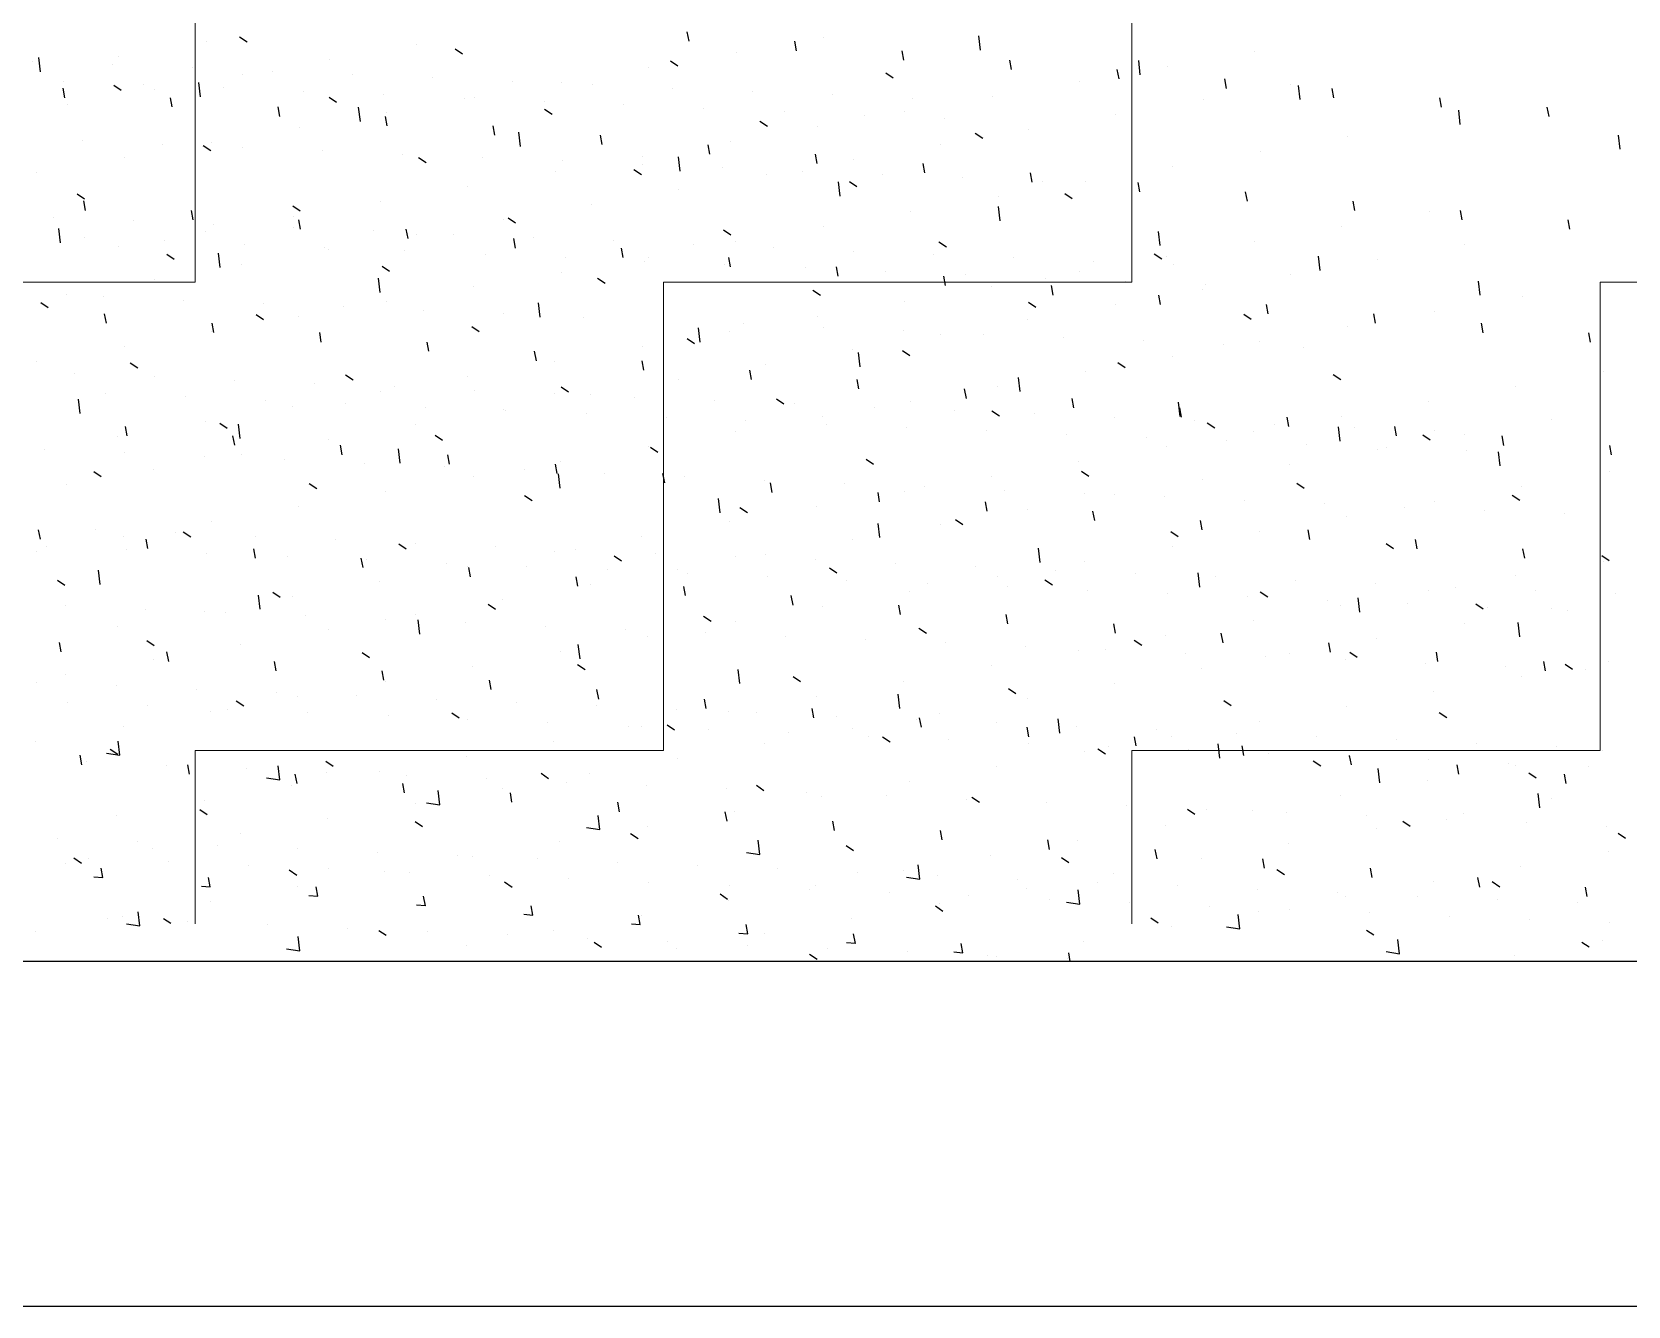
# Model space of a CAD drawing. Header units: millimetres. Extents: x 331487 to 517269, y 198509 to 399936.
# Drawn here: x 418215 to 419280, y 392419 to 393269 of the extents above; entities that cross this region are included whole.
import ezdxf

# ---------------------------------------------------------------- set-up
doc = ezdxf.new("R2010")
doc.units = ezdxf.units.MM
doc.header["$MEASUREMENT"] = 0
doc.layers.add('9th_Column', color=2, linetype='Continuous', lineweight=25)
doc.layers.add('9th_Hatch-4', color=252, linetype='Continuous', lineweight=5)
doc.layers.add('COLUMN', color=6, linetype='Continuous')

msp = doc.modelspace()

# ---------------------------------------------------------------- linework, layer by layer
at = {"layer": '9th_Column'}
for p, q in [((419720.1, 392649), (415150.1, 392649)), ((414920.1, 392419), (419950.1, 392419))]:
    msp.add_line(p, q, dxfattribs=at)
at = {"layer": '9th_Hatch-4', "linetype": 'Continuous'}
for p, q in [((418323.7, 393102.1), (418323.7, 393414.6)), ((418948.7, 393102.1), (418948.7, 393414.6)), ((418011.2, 393102.1), (418323.7, 393102.1)), ((418636.2, 393102.1), (418948.7, 393102.1)), ((418636.2, 392789.6), (418636.2, 393102.1)), ((419261.2, 393102.1), (419573.7, 393102.1)), ((419261.2, 392789.6), (419261.2, 393102.1)), ((418323.7, 392789.6), (418636.2, 392789.6)), ((418323.7, 392674), (418323.7, 392789.6)), ((418948.7, 392789.6), (419261.2, 392789.6)), ((418948.7, 392674), (418948.7, 392789.6))]:
    msp.add_line(p, q, dxfattribs=at)
at = {"layer": 'COLUMN', "color": 2, "linetype": 'Continuous'}
for p, q in [((418653.2, 393262.8), (418652, 393269.1)), ((418847.6, 393257), (418846.5, 393266.5)), ((418331, 393262.5), (418331, 393262.5)), ((418353.4, 393265.9), (418358.4, 393262.5)), ((418471.6, 393260.5), (418471.6, 393260.5)), ((418497.1, 393257.9), (418502.1, 393254.5)), ((418724.9, 393256.5), (418723.8, 393262.8)), ((418743.1, 393265.6), (418743.1, 393265.6)), ((418796.6, 393250.2), (418795.5, 393256.5)), ((419030.6, 393256), (419030.6, 393256)), ((418215.1, 393249.6), (418215.1, 393249.6)), ((418220.5, 393242.4), (418219.4, 393251.9)), ((418268.5, 393247.4), (418268.5, 393247.4)), ((418272.7, 393252.5), (418272.7, 393252.5)), ((418413.3, 393250.5), (418413.3, 393250.5)), ((418626.5, 393245.6), (418626.5, 393245.6)), ((418640.8, 393249.8), (418645.8, 393246.5)), ((418684.8, 393255.6), (418684.8, 393255.6)), ((418868.4, 393244), (418867.2, 393250.2)), ((418954.3, 393240.5), (418953.2, 393250)), ((418972.2, 393246), (418972.2, 393246)), ((418236.2, 393236.2), (418236.2, 393236.2)), ((418321.8, 393245.1), (418321.8, 393245.1)), ((418327.2, 393225.8), (418326.1, 393235.3)), ((418355, 393240.5), (418355, 393240.5)), ((418375.2, 393242.9), (418375.2, 393242.9)), ((418428.6, 393240.6), (418428.6, 393240.6)), ((418482, 393238.4), (418482, 393238.4)), ((418535.4, 393236.1), (418535.4, 393236.1)), ((418568.1, 393235.6), (418568.1, 393235.6)), ((418784.6, 393241.8), (418789.5, 393238.5)), ((418913.9, 393236), (418913.9, 393236)), ((418940.1, 393237.7), (418938.9, 393244)), ((419011.8, 393231.4), (419010.7, 393237.7)), ((418236.7, 393225.2), (418235.6, 393231.5)), ((418269.4, 393233.6), (418274.4, 393230.3)), ((418289.5, 393233.9), (418289.5, 393233.9)), ((418296.7, 393230.5), (418296.7, 393230.5)), ((418308.4, 393219), (418307.3, 393225.2)), ((418342.9, 393231.7), (418342.9, 393231.7)), ((418396.3, 393229.4), (418396.3, 393229.4)), ((418413.1, 393225.6), (418418.1, 393222.2)), ((418449.7, 393227.2), (418449.7, 393227.2)), ((418503.1, 393224.9), (418503.1, 393224.9)), ((418509.8, 393225.5), (418509.8, 393225.5)), ((418588.7, 393233.8), (418588.7, 393233.8)), ((418642.1, 393231.6), (418642.1, 393231.6)), ((418695.5, 393229.3), (418695.5, 393229.3)), ((418748.9, 393227.1), (418748.9, 393227.1)), ((418802.3, 393224.8), (418802.3, 393224.8)), ((418855.6, 393225.9), (418855.6, 393225.9)), ((418996.2, 393224), (418996.2, 393224)), ((419054.5, 393234), (419054.5, 393234)), ((419061, 393223.9), (419059.9, 393233.4)), ((419083.5, 393225.1), (419082.4, 393231.4)), ((419155.3, 393218.9), (419154.1, 393225.1)), ((418238.4, 393220.5), (418238.4, 393220.5)), ((418380.2, 393212.7), (418379, 393219)), ((418434, 393209.3), (418432.8, 393218.8)), ((418451.5, 393215.5), (418451.5, 393215.5)), ((418556.5, 393222.7), (418556.5, 393222.7)), ((418556.8, 393217.6), (418561.8, 393214.2)), ((418609.8, 393220.4), (418609.8, 393220.4)), ((418663.2, 393218.2), (418663.2, 393218.2)), ((418716.6, 393215.9), (418716.6, 393215.9)), ((418770, 393213.6), (418770, 393213.6)), ((418797.3, 393215.9), (418797.3, 393215.9)), ((418937.9, 393214), (418937.9, 393214)), ((419167.8, 393207.4), (419166.7, 393216.9)), ((419227, 393212.6), (419225.8, 393218.9)), ((418393.2, 393205.5), (418393.2, 393205.5)), ((418451.9, 393206.4), (418450.7, 393212.7)), ((418523.6, 393200.1), (418522.5, 393206.4)), ((418700.5, 393209.6), (418705.5, 393206.2)), ((418739, 393205.9), (418739, 393205.9)), ((418823.4, 393211.4), (418823.4, 393211.4)), ((418879.6, 393204), (418879.6, 393204)), ((418248.6, 393196.5), (418248.6, 393196.5)), ((418301.9, 393194.3), (418301.9, 393194.3)), ((418329.1, 393193.4), (418334.1, 393190)), ((418334.9, 393195.5), (418334.9, 393195.5)), ((418355.3, 393192), (418355.3, 393192)), ((418540.7, 393192.7), (418539.6, 393202.2)), ((418595.3, 393193.9), (418594.2, 393200.1)), ((418667.1, 393187.6), (418665.9, 393193.8)), ((418680.7, 393195.9), (418680.7, 393195.9)), ((418821.3, 393194), (418821.3, 393194)), ((418844.2, 393201.6), (418849.2, 393198.2)), ((419092.7, 393199), (419092.7, 393199)), ((419274.5, 393190.8), (419273.4, 393200.3)), ((418276.6, 393185.5), (418276.6, 393185.5)), ((418408.7, 393189.8), (418408.7, 393189.8)), ((418462.1, 393187.5), (418462.1, 393187.5)), ((418472.8, 393185.3), (418477.8, 393182)), ((418515.5, 393185.3), (418515.5, 393185.3)), ((418568.9, 393183), (418568.9, 393183)), ((418622.3, 393185.9), (418622.3, 393185.9)), ((418647.4, 393176.2), (418646.3, 393185.7)), ((418738.8, 393181.3), (418737.6, 393187.6)), ((418762.9, 393184), (418762.9, 393184)), ((418810.5, 393175), (418809.4, 393181.3)), ((419034.4, 393189), (419034.4, 393189)), ((418218.2, 393175.5), (418218.2, 393175.5)), ((418564, 393175.9), (418564, 393175.9)), ((418616.5, 393177.3), (418621.5, 393174)), ((418622.2, 393180.8), (418622.2, 393180.8)), ((418675.6, 393178.5), (418675.6, 393178.5)), ((418704.6, 393174), (418704.6, 393174)), ((418729, 393176.2), (418729, 393176.2)), ((418782.4, 393174), (418782.4, 393174)), ((418835.8, 393171.7), (418835.8, 393171.7)), ((418882.2, 393168.8), (418881.1, 393175)), ((418976.1, 393179), (418976.1, 393179)), ((418245.1, 393161.1), (418250, 393157.7)), ((418505.7, 393165.9), (418505.7, 393165.9)), ((418646.3, 393163.9), (418646.3, 393163.9)), ((418754.1, 393159.6), (418753, 393169.1)), ((418760.2, 393169.3), (418765.2, 393166)), ((418889.1, 393169.5), (418889.1, 393169.5)), ((418903.9, 393161.3), (418908.9, 393158)), ((418917.8, 393169), (418917.8, 393169)), ((418954, 393162.5), (418952.8, 393168.7)), ((419025.7, 393156.2), (419024.5, 393162.5)), ((418250.6, 393150), (418249.4, 393156.3)), ((418322.3, 393143.7), (418321.2, 393150)), ((418388.8, 393153.1), (418393.8, 393149.7)), ((418447.4, 393155.9), (418447.4, 393155.9)), ((418588, 393153.9), (418588, 393153.9)), ((418859.4, 393159), (418859.4, 393159)), ((418860.9, 393143.1), (418859.7, 393152.6)), ((419097.4, 393149.9), (419096.3, 393156.2)), ((419146.9, 393149.4), (419146.9, 393149.4)), ((419169.1, 393143.7), (419168, 393149.9)), ((418229.1, 393145.4), (418229.1, 393145.4)), ((418282.5, 393143.2), (418282.5, 393143.2)), ((418335.9, 393140.9), (418335.9, 393140.9)), ((418389.1, 393145.9), (418389.1, 393145.9)), ((418389.2, 393138.7), (418389.2, 393138.7)), ((418394, 393137.5), (418392.9, 393143.7)), ((418529.7, 393143.9), (418529.7, 393143.9)), ((418532.5, 393145.1), (418537.5, 393141.7)), ((418742.8, 393139), (418742.8, 393139)), ((418801.1, 393149), (418801.1, 393149)), ((419088.6, 393139.4), (419088.6, 393139.4)), ((419240.9, 393137.4), (419239.7, 393143.6)), ((418233.8, 393128.4), (418232.7, 393137.9)), ((418250.2, 393132), (418250.2, 393132)), ((418303.6, 393129.8), (418303.6, 393129.8)), ((418330.7, 393135.9), (418330.7, 393135.9)), ((418442.6, 393136.4), (418442.6, 393136.4)), ((418465.8, 393131.2), (418464.6, 393137.5)), ((418471.3, 393133.9), (418471.3, 393133.9)), ((418496, 393134.2), (418496, 393134.2)), ((418537.5, 393124.9), (418536.3, 393131.2)), ((418549.4, 393131.9), (418549.4, 393131.9)), ((418602.8, 393129.7), (418602.8, 393129.7)), ((418676.2, 393137.1), (418681.2, 393133.7)), ((418684.5, 393129), (418684.5, 393129)), ((418819.9, 393129.1), (418824.9, 393125.7)), ((418967.6, 393126.5), (418966.5, 393136)), ((419030.3, 393129.3), (419030.3, 393129.3)), ((418272.4, 393125.8), (418272.4, 393125.8)), ((418304.8, 393120.8), (418309.7, 393117.5)), ((418340.5, 393111.9), (418339.4, 393121.4)), ((418356.9, 393127.5), (418356.9, 393127.5)), ((418410.3, 393125.2), (418410.3, 393125.2)), ((418413, 393123.9), (418413, 393123.9)), ((418463.7, 393123), (418463.7, 393123)), ((418517.1, 393120.7), (418517.1, 393120.7)), ((418570.5, 393118.5), (418570.5, 393118.5)), ((418609.2, 393118.6), (418608.1, 393124.9)), ((418626.2, 393118.9), (418626.2, 393118.9)), ((418656.1, 393127.4), (418656.1, 393127.4)), ((418680.9, 393112.4), (418679.8, 393118.6)), ((418709.5, 393125.1), (418709.5, 393125.1)), ((418762.9, 393122.9), (418762.9, 393122.9)), ((418816.3, 393120.6), (418816.3, 393120.6)), ((418869.7, 393118.4), (418869.7, 393118.4)), ((418963.6, 393121.1), (418968.6, 393117.7)), ((418972, 393119.3), (418972, 393119.3)), ((419074.3, 393110), (419073.2, 393119.5)), ((419112.6, 393117.4), (419112.6, 393117.4)), ((419170.9, 393127.4), (419170.9, 393127.4)), ((418354.7, 393113.9), (418354.7, 393113.9)), ((418448.5, 393112.8), (418453.4, 393109.5)), ((418567.9, 393108.9), (418567.9, 393108.9)), ((418623.8, 393116.2), (418623.8, 393116.2)), ((418677.2, 393114), (418677.2, 393114)), ((418730.6, 393111.7), (418730.6, 393111.7)), ((418752.7, 393106.1), (418751.5, 393112.4)), ((418784, 393109.5), (418784, 393109.5)), ((418837.4, 393107.2), (418837.4, 393107.2)), ((418913.6, 393109.3), (418913.6, 393109.3)), ((418923.1, 393116.1), (418923.1, 393116.1)), ((418976.4, 393113.9), (418976.4, 393113.9)), ((419054.2, 393107.4), (419054.2, 393107.4)), ((418296.4, 393103.9), (418296.4, 393103.9)), ((418447.2, 393095.3), (418446.1, 393104.8)), ((418509.5, 393098.9), (418509.5, 393098.9)), ((418592.2, 393104.8), (418597.2, 393101.5)), ((418735.9, 393096.8), (418740.9, 393093.5)), ((418824.4, 393099.8), (418823.2, 393106.1)), ((418855.3, 393099.3), (418855.3, 393099.3)), ((418890.8, 393104.9), (418890.8, 393104.9)), ((418896.1, 393093.5), (418895, 393099.8)), ((418944.1, 393102.7), (418944.1, 393102.7)), ((418995.9, 393097.4), (418995.9, 393097.4)), ((418997.5, 393100.4), (418997.5, 393100.4)), ((419181, 393093.4), (419179.9, 393102.9)), ((418220.7, 393088.6), (418225.7, 393085.2)), ((418238.1, 393093.9), (418238.1, 393093.9)), ((418262.6, 393092.4), (418262.6, 393092.4)), ((418316, 393090.1), (418316, 393090.1)), ((418369.3, 393087.8), (418369.3, 393087.8)), ((418422.7, 393085.6), (418422.7, 393085.6)), ((418451.2, 393088.9), (418451.2, 393088.9)), ((418553.9, 393078.8), (418552.8, 393088.3)), ((418797, 393089.3), (418797, 393089.3)), ((418879.6, 393088.8), (418884.6, 393085.4)), ((418937.6, 393087.4), (418937.6, 393087.4)), ((418967.8, 393087.3), (418966.7, 393093.5)), ((419039.6, 393081), (419038.4, 393087.3)), ((419209.1, 393092.4), (419209.1, 393092.4)), ((418264.5, 393074.8), (418263.3, 393081.1)), ((418336.2, 393068.5), (418335, 393074.8)), ((418364.4, 393080.6), (418369.4, 393077.2)), ((418392.9, 393078.9), (418392.9, 393078.9)), ((418476.1, 393083.3), (418476.1, 393083.3)), ((418529.5, 393081.1), (418529.5, 393081.1)), ((418582.9, 393078.8), (418582.9, 393078.8)), ((418636.2, 393076.6), (418636.2, 393076.6)), ((418738.7, 393079.3), (418738.7, 393079.3)), ((418879.3, 393077.4), (418879.3, 393077.4)), ((419023.3, 393080.8), (419028.3, 393077.4)), ((419111.3, 393074.7), (419110.1, 393081)), ((419150.7, 393082.4), (419150.7, 393082.4)), ((418334.6, 393068.9), (418334.6, 393068.9)), ((418407.9, 393062.2), (418406.8, 393068.5)), ((418508.2, 393072.6), (418513.1, 393069.2)), ((418651.9, 393064.6), (418656.8, 393061.2)), ((418660.7, 393062.2), (418659.6, 393071.7)), ((418680.4, 393069.3), (418680.4, 393069.3)), ((418689.6, 393074.3), (418689.6, 393074.3)), ((418743, 393072.1), (418743, 393072.1)), ((418796.4, 393069.8), (418796.4, 393069.8)), ((418821, 393067.3), (418821, 393067.3)), ((418849.8, 393067.5), (418849.8, 393067.5)), ((418903.2, 393065.3), (418903.2, 393065.3)), ((419092.4, 393072.4), (419092.4, 393072.4)), ((419183, 393068.4), (419181.9, 393074.7)), ((419254.7, 393062.2), (419253.6, 393068.4)), ((418276.3, 393058.9), (418276.3, 393058.9)), ((418479.6, 393056), (418478.5, 393062.2)), ((418551.4, 393049.7), (418550.2, 393056)), ((418622, 393059.3), (418622, 393059.3)), ((418762.6, 393057.3), (418762.6, 393057.3)), ((418767.4, 393045.7), (418766.3, 393055.2)), ((418795.6, 393056.5), (418800.6, 393053.2)), ((418956.5, 393063), (418956.5, 393063)), ((419009.9, 393060.8), (419009.9, 393060.8)), ((419034.1, 393062.4), (419034.1, 393062.4)), ((419063.3, 393058.5), (419063.3, 393058.5)), ((418217.9, 393048.9), (418217.9, 393048.9)), ((418280.4, 393048.3), (418285.4, 393045)), ((418563.7, 393049.3), (418563.7, 393049.3)), ((418623.1, 393043.4), (418621.9, 393049.7)), ((418694.8, 393037.1), (418693.7, 393043.4)), ((418704.3, 393047.3), (418704.3, 393047.3)), ((418939.3, 393048.5), (418944.3, 393045.2)), ((418975.8, 393052.4), (418975.8, 393052.4)), ((418243.1, 393041.3), (418243.1, 393041.3)), ((418296.5, 393039), (418296.5, 393039)), ((418349.9, 393036.7), (418349.9, 393036.7)), ((418403.2, 393034.5), (418403.2, 393034.5)), ((418424.1, 393040.3), (418429.1, 393037)), ((418456.6, 393032.2), (418456.6, 393032.2)), ((418505.4, 393039.3), (418505.4, 393039.3)), ((418567.9, 393032.3), (418572.8, 393028.9)), ((418646, 393037.3), (418646, 393037.3)), ((418766.5, 393030.9), (418765.4, 393037.1)), ((418859.1, 393032.4), (418859.1, 393032.4)), ((418874.1, 393029.1), (418873, 393038.6)), ((418917.5, 393042.4), (418917.5, 393042.4)), ((419083, 393040.5), (419088, 393037.2)), ((419204.9, 393032.8), (419204.9, 393032.8)), ((419263.3, 393042.8), (419263.3, 393042.8)), ((418247, 393014.5), (418245.9, 393024)), ((418264.2, 393027.8), (418264.2, 393027.8)), ((418317.6, 393025.6), (418317.6, 393025.6)), ((418370.9, 393023.3), (418370.9, 393023.3)), ((418447.1, 393029.2), (418447.1, 393029.2)), ((418510, 393030), (418510, 393030)), ((418563.4, 393027.7), (418563.4, 393027.7)), ((418587.7, 393027.3), (418587.7, 393027.3)), ((418616.8, 393025.5), (418616.8, 393025.5)), ((418670.2, 393023.2), (418670.2, 393023.2)), ((418711.6, 393024.3), (418716.5, 393020.9)), ((418800.8, 393022.3), (418800.8, 393022.3)), ((418838.3, 393024.6), (418837.1, 393030.9)), ((418910, 393018.3), (418908.8, 393024.6)), ((418980.8, 393012.6), (418979.7, 393022.1)), ((419146.6, 393022.7), (419146.6, 393022.7)), ((418388.8, 393019.2), (418388.8, 393019.2)), ((418424.3, 393021.1), (418424.3, 393021.1)), ((418477.7, 393018.8), (418477.7, 393018.8)), ((418529.4, 393017.3), (418529.4, 393017.3)), ((418531.1, 393016.5), (418531.1, 393016.5)), ((418584.5, 393014.3), (418584.5, 393014.3)), ((418637.9, 393012), (418637.9, 393012)), ((418723.5, 393021), (418723.5, 393021)), ((418742.5, 393012.3), (418742.5, 393012.3)), ((418776.9, 393018.7), (418776.9, 393018.7)), ((418830.3, 393016.4), (418830.3, 393016.4)), ((418855.3, 393016.3), (418860.3, 393012.9)), ((418883.7, 393014.2), (418883.7, 393014.2)), ((418937.1, 393011.9), (418937.1, 393011.9)), ((418981.7, 393012), (418980.6, 393018.3)), ((419053.4, 393005.8), (419052.3, 393012)), ((419088.3, 393012.7), (419088.3, 393012.7)), ((418278.3, 392999.6), (418277.2, 393005.8)), ((418330.4, 393009.2), (418330.4, 393009.2)), ((418340.1, 393008.1), (418345.1, 393004.7)), ((418353.7, 392997.9), (418352.6, 393007.4)), ((418471, 393007.3), (418471, 393007.3)), ((418684.2, 393002.3), (418684.2, 393002.3)), ((418691.2, 393009.8), (418691.2, 393009.8)), ((418744.6, 393007.5), (418744.6, 393007.5)), ((418798, 393005.3), (418798, 393005.3)), ((418851.4, 393003), (418851.4, 393003)), ((418904.8, 393000.8), (418904.8, 393000.8)), ((418990.5, 393009.7), (418990.5, 393009.7)), ((418999, 393008.3), (419004, 393004.9)), ((419030, 393002.7), (419030, 393002.7)), ((419043.8, 393007.4), (419043.8, 393007.4)), ((419087.6, 392996), (419086.5, 393005.5)), ((419097.2, 393005.2), (419097.2, 393005.2)), ((419125.2, 392999.5), (419124, 393005.8)), ((419142.7, 393000.3), (419147.7, 392996.9)), ((419150.6, 393002.9), (419150.6, 393002.9)), ((419170.6, 393000.8), (419170.6, 393000.8)), ((419228.9, 393010.8), (419228.9, 393010.8)), ((418223.2, 392990.4), (418223.2, 392990.4)), ((418272.1, 392999.2), (418272.1, 392999.2)), ((418350.1, 392993.3), (418348.9, 392999.6)), ((418412.7, 392997.3), (418412.7, 392997.3)), ((418421.8, 392987), (418420.6, 392993.3)), ((418460.5, 392981.4), (418459.4, 392990.9)), ((418483.8, 393000.1), (418488.8, 392996.7)), ((418625.9, 392992.3), (418625.9, 392992.3)), ((418627.5, 392992), (418632.5, 392988.7)), ((418958.2, 392998.5), (418958.2, 392998.5)), ((418971.7, 392992.7), (418971.7, 392992.7)), ((419011.5, 392996.3), (419011.5, 392996.3)), ((419064.9, 392994), (419064.9, 392994)), ((419112.3, 392990.8), (419112.3, 392990.8)), ((419118.3, 392991.7), (419118.3, 392991.7)), ((419196.9, 392993.2), (419195.7, 392999.5)), ((419268.6, 392986.9), (419267.5, 392993.2)), ((418276.6, 392988.2), (418276.6, 392988.2)), ((418330, 392985.9), (418330, 392985.9)), ((418354.4, 392987.3), (418354.4, 392987.3)), ((418383.4, 392983.7), (418383.4, 392983.7)), ((418436.7, 392981.4), (418436.7, 392981.4)), ((418490.1, 392979.2), (418490.1, 392979.2)), ((418493.5, 392980.7), (418492.4, 392987)), ((418565.2, 392974.5), (418564.1, 392980.7)), ((418567.6, 392982.3), (418567.6, 392982.3)), ((418771.3, 392984), (418776.2, 392980.7)), ((418913.3, 392982.7), (418913.3, 392982.7)), ((419053.9, 392980.8), (419053.9, 392980.8)), ((419171.7, 392989.5), (419171.7, 392989.5)), ((419194.3, 392979.5), (419193.2, 392989)), ((418256.1, 392975.8), (418261.1, 392972.5)), ((418296.1, 392977.3), (418296.1, 392977.3)), ((418509.2, 392972.3), (418509.2, 392972.3)), ((418543.5, 392976.9), (418543.5, 392976.9)), ((418567.2, 392964.8), (418566.1, 392974.3)), ((418596.9, 392974.6), (418596.9, 392974.6)), ((418637, 392968.2), (418635.8, 392974.5)), ((418650.3, 392972.4), (418650.3, 392972.4)), ((418703.6, 392970.1), (418703.6, 392970.1)), ((418855, 392972.7), (418855, 392972.7)), ((418915, 392976), (418919.9, 392972.7)), ((418995.6, 392970.8), (418995.6, 392970.8)), ((419267.1, 392975.8), (419267.1, 392975.8)), ((418237.8, 392967.2), (418237.8, 392967.2)), ((418399.8, 392967.8), (418404.8, 392964.4)), ((418450.9, 392962.3), (418450.9, 392962.3)), ((418543.5, 392959.8), (418548.5, 392956.4)), ((418673.9, 392948.3), (418672.8, 392957.8)), ((418708.7, 392961.9), (418707.5, 392968.2)), ((418757, 392967.9), (418757, 392967.9)), ((418780.4, 392955.6), (418779.3, 392961.9)), ((418796.7, 392962.7), (418796.7, 392962.7)), ((418810.4, 392965.6), (418810.4, 392965.6)), ((418863.8, 392963.4), (418863.8, 392963.4)), ((418917.2, 392961.1), (418917.2, 392961.1)), ((418937.3, 392960.7), (418937.3, 392960.7)), ((418970.6, 392958.9), (418970.6, 392958.9)), ((419058.7, 392968), (419063.7, 392964.7)), ((419202.4, 392960), (419207.4, 392956.7)), ((419208.8, 392965.8), (419208.8, 392965.8)), ((418392.6, 392952.3), (418392.6, 392952.3)), ((418687.2, 392951.8), (418692.2, 392948.4)), ((418738.4, 392952.7), (418738.4, 392952.7)), ((418852.1, 392949.4), (418851, 392955.6)), ((418879, 392950.7), (418879, 392950.7)), ((418923.9, 392943.1), (418922.7, 392949.4)), ((419023.9, 392956.6), (419023.9, 392956.6)), ((419077.3, 392954.3), (419077.3, 392954.3)), ((419130.7, 392952.1), (419130.7, 392952.1)), ((419150.4, 392955.8), (419150.4, 392955.8)), ((419184.1, 392949.8), (419184.1, 392949.8)), ((419237.5, 392947.6), (419237.5, 392947.6)), ((418220.5, 392930.6), (418219.3, 392936.9)), ((418257.1, 392937.1), (418257.1, 392937.1)), ((418334.3, 392942.3), (418334.3, 392942.3)), ((418680.1, 392942.7), (418680.1, 392942.7)), ((418780.6, 392931.7), (418779.5, 392941.2)), ((418820.7, 392940.7), (418820.7, 392940.7)), ((418830.9, 392943.8), (418835.9, 392940.4)), ((418995.6, 392936.8), (418994.4, 392943.1)), ((419067.3, 392930.5), (419066.2, 392936.8)), ((419092.1, 392945.8), (419092.1, 392945.8)), ((418224.8, 392925.9), (418224.8, 392925.9)), ((418276, 392932.2), (418276, 392932.2)), ((418292.2, 392924.4), (418291.1, 392930.6)), ((418310.5, 392934.8), (418310.5, 392934.8)), ((418315.8, 392935.5), (418320.8, 392932.2)), ((418363.9, 392932.6), (418363.9, 392932.6)), ((418417.3, 392930.3), (418417.3, 392930.3)), ((418459.5, 392927.5), (418464.5, 392924.2)), ((418470.6, 392928.1), (418470.6, 392928.1)), ((418524, 392925.8), (418524, 392925.8)), ((418621.7, 392932.6), (418621.7, 392932.6)), ((418762.3, 392930.7), (418762.3, 392930.7)), ((418974.7, 392935.8), (418979.6, 392932.4)), ((418975.5, 392925.7), (418975.5, 392925.7)), ((419033.8, 392935.8), (419033.8, 392935.8)), ((419118.4, 392927.8), (419123.3, 392924.4)), ((419139, 392924.3), (419137.9, 392930.5)), ((418217.6, 392922.2), (418217.6, 392922.2)), ((418278.2, 392923.6), (418278.2, 392923.6)), ((418331.6, 392921.4), (418331.6, 392921.4)), ((418363.9, 392918.1), (418362.8, 392924.3)), ((418385, 392919.1), (418385, 392919.1)), ((418435.7, 392911.8), (418434.5, 392918.1)), ((418438.3, 392916.9), (418438.3, 392916.9)), ((418563.4, 392922.6), (418563.4, 392922.6)), ((418577.4, 392923.5), (418577.4, 392923.5)), ((418603.2, 392919.5), (418608.2, 392916.2)), ((418630.8, 392921.3), (418630.8, 392921.3)), ((418684.2, 392919), (418684.2, 392919)), ((418704, 392920.7), (418704, 392920.7)), ((418737.6, 392916.8), (418737.6, 392916.8)), ((418887.4, 392915.2), (418886.3, 392924.6)), ((418917.2, 392915.7), (418917.2, 392915.7)), ((419210.8, 392918), (419209.6, 392924.3)), ((419262.1, 392919.7), (419267.1, 392916.4)), ((419263, 392916.1), (419263, 392916.1)), ((418260.3, 392900.5), (418259.2, 392910)), ((418491.7, 392914.6), (418491.7, 392914.6)), ((418505.1, 392912.6), (418505.1, 392912.6)), ((418507.4, 392905.5), (418506.2, 392911.8)), ((418545.1, 392912.4), (418545.1, 392912.4)), ((418579.1, 392899.3), (418578, 392905.5)), ((418598.5, 392910.1), (418598.5, 392910.1)), ((418645.7, 392910.7), (418645.7, 392910.7)), ((418651.9, 392907.9), (418651.9, 392907.9)), ((418705.3, 392905.6), (418705.3, 392905.6)), ((418746.9, 392911.5), (418751.9, 392908.2)), ((418790.9, 392914.5), (418790.9, 392914.5)), ((418844.3, 392912.3), (418844.3, 392912.3)), ((418858.9, 392905.7), (418858.9, 392905.7)), ((418897.7, 392910), (418897.7, 392910)), ((418951.1, 392907.8), (418951.1, 392907.8)), ((418994.1, 392898.6), (418993, 392908.1)), ((419004.5, 392905.5), (419004.5, 392905.5)), ((419204.6, 392906.1), (419204.6, 392906.1)), ((418231.8, 392903.3), (418236.7, 392899.9)), ((418375.5, 392895.3), (418380.4, 392891.9)), ((418446.8, 392902.6), (418446.8, 392902.6)), ((418587.4, 392900.7), (418587.4, 392900.7)), ((418650.8, 392893), (418649.7, 392899.2)), ((418758.6, 392903.3), (418758.6, 392903.3)), ((418800.5, 392895.7), (418800.5, 392895.7)), ((418812, 392901.1), (418812, 392901.1)), ((418865.4, 392898.8), (418865.4, 392898.8)), ((418890.6, 392903.5), (418895.6, 392900.2)), ((418918.8, 392896.6), (418918.8, 392896.6)), ((418972.2, 392894.3), (418972.2, 392894.3)), ((419034.3, 392895.5), (419039.3, 392892.1)), ((419057.8, 392903.2), (419057.8, 392903.2)), ((419111.2, 392901), (419111.2, 392901)), ((419146.3, 392896.1), (419146.3, 392896.1)), ((419164.6, 392898.7), (419164.6, 392898.7)), ((419218, 392896.5), (419218, 392896.5)), ((419271.4, 392894.2), (419271.4, 392894.2)), ((418237.2, 392886.2), (418237.2, 392886.2)), ((418290.6, 392884), (418290.6, 392884)), ((418367, 392883.9), (418365.9, 392893.4)), ((418388.5, 392892.6), (418388.5, 392892.6)), ((418519.2, 392887.3), (418524.2, 392883.9)), ((418529.1, 392890.7), (418529.1, 392890.7)), ((418722.6, 392886.7), (418721.4, 392893)), ((418742.2, 392885.7), (418742.2, 392885.7)), ((418794.3, 392880.4), (418793.1, 392886.7)), ((419025.6, 392892.1), (419025.6, 392892.1)), ((419078.9, 392889.8), (419078.9, 392889.8)), ((419088, 392886.1), (419088, 392886.1)), ((419100.8, 392882), (419099.7, 392891.5)), ((419132.3, 392887.6), (419132.3, 392887.6)), ((419178.1, 392887.5), (419183, 392884.1)), ((419185.7, 392885.3), (419185.7, 392885.3)), ((419228.6, 392884.2), (419228.6, 392884.2)), ((418271.8, 392872.6), (418271.8, 392872.6)), ((418330.2, 392882.6), (418330.2, 392882.6)), ((418344, 392881.7), (418344, 392881.7)), ((418397.4, 392879.5), (418397.4, 392879.5)), ((418450.7, 392877.2), (418450.7, 392877.2)), ((418470.8, 392880.7), (418470.8, 392880.7)), ((418473.7, 392867.4), (418472.6, 392876.9)), ((418504.1, 392875), (418504.1, 392875)), ((418557.5, 392872.7), (418557.5, 392872.7)), ((418662.9, 392879.3), (418667.9, 392875.9)), ((418683.9, 392875.7), (418683.9, 392875.7)), ((418866, 392874.2), (418864.9, 392880.4)), ((418937.7, 392867.9), (418936.6, 392874.1)), ((419029.7, 392876.1), (419029.7, 392876.1)), ((419170.3, 392874.2), (419170.3, 392874.2)), ((419207.5, 392865.5), (419206.4, 392875)), ((419239.1, 392883), (419239.1, 392883)), ((418291.5, 392863), (418296.4, 392859.7)), ((418412.4, 392870.6), (418412.4, 392870.6)), ((418610.9, 392870.5), (418610.9, 392870.5)), ((418625.6, 392865.7), (418625.6, 392865.7)), ((418664.3, 392868.2), (418664.3, 392868.2)), ((418717.7, 392865.9), (418717.7, 392865.9)), ((418771, 392863.7), (418771, 392863.7)), ((418806.6, 392871.3), (418811.6, 392867.9)), ((418950.3, 392863.2), (418955.3, 392859.9)), ((418971.4, 392866.1), (418971.4, 392866.1)), ((419009.5, 392861.6), (419008.3, 392867.9)), ((419112, 392864.1), (419112, 392864.1)), ((418234.4, 392855.4), (418233.2, 392861.7)), ((418306.1, 392849.1), (418304.9, 392855.4)), ((418354.1, 392860.6), (418354.1, 392860.6)), ((418435.2, 392855), (418440.1, 392851.7)), ((418567.3, 392855.7), (418567.3, 392855.7)), ((418580.5, 392850.8), (418579.3, 392860.3)), ((418824.4, 392861.4), (418824.4, 392861.4)), ((418877.8, 392859.2), (418877.8, 392859.2)), ((418913, 392856.1), (418913, 392856.1)), ((418931.2, 392856.9), (418931.2, 392856.9)), ((418984.6, 392854.7), (418984.6, 392854.7)), ((419038, 392852.4), (419038, 392852.4)), ((419053.6, 392854.1), (419053.6, 392854.1)), ((419081.2, 392855.3), (419080, 392861.6)), ((419094, 392855.2), (419099, 392851.9)), ((419152.9, 392849.1), (419151.8, 392855.3)), ((418237.5, 392840.6), (418237.5, 392840.6)), ((418295.8, 392850.6), (418295.8, 392850.6)), ((418377.8, 392842.9), (418376.7, 392849.1)), ((418449.5, 392836.6), (418448.4, 392842.9)), ((418508.9, 392845.7), (418508.9, 392845.7)), ((418578.9, 392847), (418583.9, 392843.7)), ((418687.2, 392834.3), (418686.1, 392843.8)), ((418854.7, 392846.1), (418854.7, 392846.1)), ((418995.3, 392844.1), (418995.3, 392844.1)), ((419091.3, 392850.2), (419091.3, 392850.2)), ((419144.7, 392847.9), (419144.7, 392847.9)), ((419198.1, 392845.6), (419198.1, 392845.6)), ((419224.6, 392842.8), (419223.5, 392849)), ((419237.8, 392847.2), (419242.7, 392843.9)), ((419251.5, 392843.4), (419251.5, 392843.4)), ((419266.8, 392849.2), (419266.8, 392849.2)), ((418217.7, 392835.1), (418217.7, 392835.1)), ((418271.1, 392832.9), (418271.1, 392832.9)), ((418324.5, 392830.6), (418324.5, 392830.6)), ((418450.6, 392835.7), (418450.6, 392835.7)), ((418521.3, 392830.3), (418520.1, 392836.6)), ((418593, 392824), (418591.8, 392830.3)), ((418722.6, 392839), (418727.6, 392835.6)), ((418796.4, 392836), (418796.4, 392836)), ((418866.3, 392831), (418871.3, 392827.6)), ((418937, 392834.1), (418937, 392834.1)), ((419208.5, 392839.2), (419208.5, 392839.2)), ((418238.8, 392821.7), (418238.8, 392821.7)), ((418292.2, 392819.5), (418292.2, 392819.5)), ((418351.1, 392822.8), (418356.1, 392819.4)), ((418377.9, 392828.4), (418377.9, 392828.4)), ((418392.3, 392825.6), (418392.3, 392825.6)), ((418431.3, 392826.1), (418431.3, 392826.1)), ((418484.7, 392823.9), (418484.7, 392823.9)), ((418538, 392821.6), (418538, 392821.6)), ((418591.4, 392819.4), (418591.4, 392819.4)), ((418664.7, 392817.8), (418663.6, 392824)), ((418738.1, 392826), (418738.1, 392826)), ((418793.9, 392817.7), (418792.8, 392827.2)), ((418878.7, 392824.1), (418878.7, 392824.1)), ((419010, 392823), (419015, 392819.6)), ((419150.2, 392829.1), (419150.2, 392829.1)), ((418334, 392815.6), (418334, 392815.6)), ((418345.6, 392817.2), (418345.6, 392817.2)), ((418399, 392814.9), (418399, 392814.9)), ((418452.4, 392812.7), (418452.4, 392812.7)), ((418494.9, 392814.8), (418499.8, 392811.4)), ((418505.7, 392810.4), (418505.7, 392810.4)), ((418644.8, 392817.1), (418644.8, 392817.1)), ((418679.8, 392816), (418679.8, 392816)), ((418698.2, 392814.8), (418698.2, 392814.8)), ((418736.4, 392811.5), (418735.3, 392817.8)), ((418751.6, 392812.6), (418751.6, 392812.6)), ((418805, 392810.3), (418805, 392810.3)), ((418808.2, 392805.2), (418807, 392811.5)), ((418820.4, 392814.1), (418820.4, 392814.1)), ((418900.6, 392801.2), (418899.5, 392810.7)), ((419033.5, 392809.1), (419033.5, 392809.1)), ((419091.8, 392819.1), (419091.8, 392819.1)), ((419153.7, 392815), (419158.7, 392811.6)), ((418275.7, 392805.6), (418275.7, 392805.6)), ((418559.1, 392808.2), (418559.1, 392808.2)), ((418612.5, 392805.9), (418612.5, 392805.9)), ((418621.5, 392806), (418621.5, 392806)), ((418638.6, 392806.8), (418643.5, 392803.4)), ((418665.9, 392803.7), (418665.9, 392803.7)), ((418719.3, 392801.4), (418719.3, 392801.4)), ((418762, 392804.1), (418762, 392804.1)), ((418772.7, 392799.2), (418772.7, 392799.2)), ((418782.3, 392798.7), (418787.3, 392795.4)), ((418858.3, 392808.1), (418858.3, 392808.1)), ((418879.9, 392798.9), (418878.7, 392805.2)), ((418911.7, 392805.8), (418911.7, 392805.8)), ((418951.6, 392792.7), (418950.5, 392798.9)), ((418965.1, 392803.6), (418965.1, 392803.6)), ((418975.2, 392799.1), (418975.2, 392799.1)), ((419018.5, 392801.3), (419018.5, 392801.3)), ((419071.9, 392799.1), (419071.9, 392799.1)), ((418217.3, 392795.6), (418217.3, 392795.6)), ((418264.6, 392787.9), (418273.5, 392786.5)), ((418267.1, 392790.5), (418272.1, 392787.2)), ((418273.5, 392786.5), (418272.4, 392796)), ((418563.1, 392796), (418563.1, 392796)), ((418703.7, 392794.1), (418703.7, 392794.1)), ((418826, 392796.9), (418826, 392796.9)), ((418879.4, 392794.6), (418879.4, 392794.6)), ((418916.9, 392789.1), (418916.9, 392789.1)), ((418926, 392790.7), (418931, 392787.4)), ((418932.8, 392792.4), (418932.8, 392792.4)), ((418986.2, 392790.1), (418986.2, 392790.1)), ((419007.3, 392784.6), (419006.2, 392794.1)), ((419023.3, 392786.4), (419022.2, 392792.7)), ((419039.6, 392787.9), (419039.6, 392787.9)), ((419125.2, 392796.8), (419125.2, 392796.8)), ((419178.6, 392794.5), (419178.6, 392794.5)), ((419232, 392792.3), (419232, 392792.3)), ((419262.7, 392789.5), (419262.7, 392789.5)), ((418248.2, 392780.2), (418247.1, 392786.5)), ((418251.2, 392782.1), (418251.2, 392782.1)), ((418304.6, 392779.8), (418304.6, 392779.8)), ((418320, 392773.9), (418318.8, 392780.2)), ((418358, 392777.5), (418358, 392777.5)), ((418380.3, 392770), (418379.2, 392779.5)), ((418410.8, 392782.5), (418415.8, 392779.2)), ((418504.8, 392786), (418504.8, 392786)), ((418645.4, 392784.1), (418645.4, 392784.1)), ((418858.6, 392779.1), (418858.6, 392779.1)), ((419069.7, 392782.7), (419074.7, 392779.4)), ((419092.9, 392785.6), (419092.9, 392785.6)), ((419095.1, 392780.1), (419093.9, 392786.4)), ((419114.1, 392768.1), (419113, 392777.6)), ((419146.3, 392783.4), (419146.3, 392783.4)), ((419166.8, 392773.8), (419165.6, 392780.1)), ((419199.7, 392781.1), (419199.7, 392781.1)), ((419204.3, 392779.5), (419204.3, 392779.5)), ((419253.1, 392778.9), (419253.1, 392778.9)), ((418371.4, 392771.4), (418380.3, 392770)), ((418388.2, 392766), (418388.2, 392766)), ((418391.7, 392767.6), (418390.5, 392773.9)), ((418411.4, 392775.3), (418411.4, 392775.3)), ((418446.5, 392776), (418446.5, 392776)), ((418463.4, 392761.4), (418462.3, 392767.6)), ((418464.8, 392773), (418464.8, 392773)), ((418518.1, 392770.8), (418518.1, 392770.8)), ((418554.5, 392774.5), (418559.5, 392771.1)), ((418571.5, 392768.5), (418571.5, 392768.5)), ((418587.1, 392774), (418587.1, 392774)), ((418624.9, 392766.3), (418624.9, 392766.3)), ((418698.3, 392766.5), (418703.2, 392763.1)), ((418800.2, 392769.1), (418800.2, 392769.1)), ((419146, 392769.5), (419146, 392769.5)), ((419213.4, 392774.7), (419218.4, 392771.4)), ((419238.5, 392767.6), (419237.4, 392773.8)), ((418329.9, 392756), (418329.9, 392756)), ((418487, 392753.4), (418485.9, 392762.9)), ((418528.8, 392764), (418528.8, 392764)), ((418535.1, 392755.1), (418534, 392761.4)), ((418678.3, 392764), (418678.3, 392764)), ((418731.7, 392761.8), (418731.7, 392761.8)), ((418741.9, 392759.1), (418741.9, 392759.1)), ((418785.1, 392759.5), (418785.1, 392759.5)), ((418838.4, 392757.2), (418838.4, 392757.2)), ((418842, 392758.5), (418846.9, 392755.1)), ((419087.7, 392759.5), (419087.7, 392759.5)), ((419220.8, 392751.5), (419219.7, 392761)), ((419228.3, 392757.5), (419228.3, 392757.5)), ((418271.5, 392746), (418271.5, 392746)), ((418326.8, 392750.3), (418331.8, 392746.9)), ((418470.5, 392754), (418470.5, 392754)), ((418478.1, 392754.8), (418487, 392753.4)), ((418593.7, 392736.9), (418592.6, 392746.4)), ((418606.9, 392748.8), (418605.7, 392755.1)), ((418678.6, 392742.5), (418677.4, 392748.8)), ((418683.6, 392749.1), (418683.6, 392749.1)), ((418891.8, 392755), (418891.8, 392755)), ((418945.2, 392752.7), (418945.2, 392752.7)), ((418985.7, 392750.5), (418990.7, 392747.1)), ((418998.6, 392750.5), (418998.6, 392750.5)), ((419029.4, 392749.5), (419029.4, 392749.5)), ((419052, 392748.2), (419052, 392748.2)), ((419105.3, 392746), (419105.3, 392746)), ((419170, 392747.5), (419170, 392747.5)), ((418412.1, 392744), (418412.1, 392744)), ((418470.5, 392742.2), (418475.5, 392738.9)), ((418584.8, 392738.3), (418593.7, 392736.9)), ((418614.2, 392734.2), (418619.2, 392730.9)), ((418625.3, 392739.1), (418625.3, 392739.1)), ((418750.3, 392736.3), (418749.2, 392742.5)), ((418822, 392730), (418820.9, 392736.3)), ((418971.1, 392739.5), (418971.1, 392739.5)), ((419111.7, 392737.5), (419111.7, 392737.5)), ((419129.4, 392742.5), (419134.4, 392739.1)), ((419158.7, 392743.7), (419158.7, 392743.7)), ((419212.1, 392741.5), (419212.1, 392741.5)), ((419265.5, 392739.2), (419265.5, 392739.2)), ((419273.1, 392734.5), (419278.1, 392731.1)), ((418231.8, 392731), (418231.8, 392731)), ((418285.1, 392728.7), (418285.1, 392728.7)), ((418295.5, 392724), (418295.5, 392724)), ((418338.5, 392726.4), (418338.5, 392726.4)), ((418353.8, 392734), (418353.8, 392734)), ((418391.9, 392724.2), (418391.9, 392724.2)), ((418567, 392729), (418567, 392729)), ((418700.4, 392720.3), (418699.3, 392729.8)), ((418758, 392726.2), (418762.9, 392722.9)), ((418893.8, 392723.7), (418892.6, 392730)), ((418912.7, 392729.4), (418912.7, 392729.4)), ((418965.5, 392717.4), (418964.3, 392723.7)), ((419053.3, 392727.5), (419053.3, 392727.5)), ((418237.2, 392714), (418237.2, 392714)), ((418242.8, 392718), (418247.8, 392714.6)), ((418252.8, 392717.5), (418252.8, 392717.5)), ((418306.2, 392715.3), (418306.2, 392715.3)), ((418359.6, 392713), (418359.6, 392713)), ((418445.3, 392721.9), (418445.3, 392721.9)), ((418498.7, 392719.7), (418498.7, 392719.7)), ((418508.6, 392719), (418508.6, 392719)), ((418552.1, 392717.4), (418552.1, 392717.4)), ((418605.4, 392715.2), (418605.4, 392715.2)), ((418658.8, 392712.9), (418658.8, 392712.9)), ((418691.5, 392721.7), (418700.4, 392720.3)), ((418807.2, 392703.8), (418806.1, 392713.3)), ((418854.4, 392719.4), (418854.4, 392719.4)), ((418901.7, 392718.2), (418906.6, 392714.9)), ((418995, 392717.5), (418995, 392717.5)), ((419037.2, 392711.2), (419036.1, 392717.4)), ((419266.5, 392722.5), (419266.5, 392722.5)), ((418256.1, 392705.5), (418262.1, 392705)), ((418262.1, 392705), (418261, 392711.2)), ((418333.8, 392698.7), (418332.7, 392705)), ((418386.5, 392710), (418391.5, 392706.6)), ((418413, 392710.8), (418413, 392710.8)), ((418450.3, 392709), (418450.3, 392709)), ((418466.4, 392708.5), (418466.4, 392708.5)), ((418519.8, 392706.2), (418519.8, 392706.2)), ((418573.1, 392704), (418573.1, 392704)), ((418712.2, 392710.7), (418712.2, 392710.7)), ((418765.6, 392708.4), (418765.6, 392708.4)), ((418796.1, 392709.4), (418796.1, 392709.4)), ((418798.3, 392705.2), (418807.2, 392703.8)), ((418819, 392706.1), (418819, 392706.1)), ((418872.3, 392703.9), (418872.3, 392703.9)), ((418936.7, 392707.5), (418936.7, 392707.5)), ((419045.4, 392710.2), (419050.4, 392706.9)), ((419108.9, 392704.9), (419107.8, 392711.2)), ((419149.9, 392702.5), (419149.9, 392702.5)), ((419180.7, 392698.6), (419179.5, 392704.9)), ((419189.1, 392702.2), (419194.1, 392698.8)), ((419208.2, 392712.5), (419208.2, 392712.5)), ((418327.9, 392699.2), (418333.8, 392698.7)), ((418392, 392699), (418392, 392699)), ((418399.6, 392693), (418405.6, 392692.4)), ((418405.6, 392692.4), (418404.4, 392698.7)), ((418477.3, 392686.1), (418476.1, 392692.4)), ((418530.2, 392702), (418535.2, 392698.6)), ((418626.5, 392701.7), (418626.5, 392701.7)), ((418673.9, 392694), (418678.9, 392690.6)), ((418679.9, 392699.5), (418679.9, 392699.5)), ((418733.3, 392697.2), (418733.3, 392697.2)), ((418737.8, 392699.4), (418737.8, 392699.4)), ((418786.7, 392695), (418786.7, 392695)), ((418840, 392692.7), (418840, 392692.7)), ((418878.4, 392697.5), (418878.4, 392697.5)), ((418913.9, 392687.2), (418912.8, 392696.7)), ((418925.7, 392701.6), (418925.7, 392701.6)), ((418979.1, 392699.4), (418979.1, 392699.4)), ((419032.5, 392697.1), (419032.5, 392697.1)), ((419085.9, 392694.9), (419085.9, 392694.9)), ((419091.5, 392692.5), (419091.5, 392692.5)), ((419139.3, 392692.6), (419139.3, 392692.6)), ((419252.4, 392692.3), (419251.2, 392698.6)), ((418286.8, 392672.6), (418285.7, 392682.1)), ((418333.7, 392689), (418333.7, 392689)), ((418471.3, 392686.7), (418477.3, 392686.2)), ((418549, 392679.9), (418547.9, 392686.1)), ((418679.5, 392689.4), (418679.5, 392689.4)), ((418817.6, 392686), (418822.6, 392682.6)), ((418820.1, 392687.5), (418820.1, 392687.5)), ((418893.4, 392690.5), (418893.4, 392690.5)), ((418905, 392688.6), (418913.9, 392687.2)), ((418946.8, 392688.2), (418946.8, 392688.2)), ((419000.2, 392685.9), (419000.2, 392685.9)), ((419033.2, 392682.5), (419033.2, 392682.5)), ((419053.6, 392683.7), (419053.6, 392683.7)), ((419107, 392681.4), (419107, 392681.4)), ((419192.6, 392690.4), (419192.6, 392690.4)), ((419246, 392688.1), (419246, 392688.1)), ((418265.2, 392677.9), (418265.2, 392677.9)), ((418275.4, 392679), (418275.4, 392679)), ((418277.9, 392674), (418286.8, 392672.6)), ((418302.5, 392677.7), (418307.5, 392674.4)), ((418318.6, 392675.6), (418318.6, 392675.6)), ((418372, 392673.4), (418372, 392673.4)), ((418425.4, 392671.1), (418425.4, 392671.1)), ((418543, 392680.4), (418549, 392679.9)), ((418614.8, 392674.1), (418620.7, 392673.6)), ((418620.7, 392673.6), (418619.6, 392679.9)), ((418621.2, 392679.4), (418621.2, 392679.4)), ((418692.5, 392667.3), (418691.3, 392673.6)), ((418761.8, 392677.5), (418761.8, 392677.5)), ((418961.4, 392678), (418966.3, 392674.6)), ((418974.9, 392672.5), (418974.9, 392672.5)), ((419011.7, 392672.1), (419020.6, 392670.7)), ((419020.6, 392670.7), (419019.5, 392680.2)), ((419160.3, 392679.2), (419160.3, 392679.2)), ((419213.7, 392676.9), (419213.7, 392676.9)), ((419267.1, 392674.7), (419267.1, 392674.7)), ((418217.1, 392669), (418217.1, 392669)), ((418393.5, 392656), (418392.4, 392665.5)), ((418446.2, 392669.7), (418451.2, 392666.4)), ((418478.8, 392668.8), (418478.8, 392668.8)), ((418532.2, 392666.6), (418532.2, 392666.6)), ((418562.8, 392669.4), (418562.8, 392669.4)), ((418585.5, 392664.3), (418585.5, 392664.3)), ((418589.9, 392661.7), (418594.9, 392658.4)), ((418638.9, 392662.1), (418638.9, 392662.1)), ((418686.5, 392667.9), (418692.5, 392667.3)), ((418692.3, 392659.8), (418692.3, 392659.8)), ((418703.4, 392667.4), (418703.4, 392667.4)), ((418758.2, 392661.6), (418764.2, 392661.1)), ((418764.2, 392661), (418763, 392667.3)), ((418835.9, 392654.8), (418834.8, 392661)), ((418916.6, 392662.5), (418916.6, 392662.5)), ((419105.1, 392669.9), (419110, 392666.6)), ((419127.3, 392654.1), (419126.2, 392663.6)), ((419248.8, 392661.9), (419253.8, 392658.6)), ((419262.4, 392662.9), (419262.4, 392662.9)), ((418384.6, 392657.4), (418393.5, 392656)), ((418446.2, 392649.4), (418446.2, 392649.4)), ((418504.5, 392659.4), (418504.5, 392659.4)), ((418645.1, 392657.4), (418645.1, 392657.4)), ((418733.6, 392653.7), (418738.6, 392650.4)), ((418745.7, 392657.6), (418745.7, 392657.6)), ((418799.1, 392655.3), (418799.1, 392655.3)), ((418829.9, 392655.3), (418835.9, 392654.8)), ((418852.5, 392653.1), (418852.5, 392653.1)), ((418858.3, 392652.5), (418858.3, 392652.5)), ((418905.8, 392650.8), (418905.8, 392650.8)), ((418907.5, 392649), (418906.5, 392654.8)), ((419118.4, 392655.5), (419127.3, 392654.1)), ((419204, 392652.9), (419204, 392652.9))]:
    msp.add_line(p, q, dxfattribs=at)

doc.saveas('drawing.dxf')
